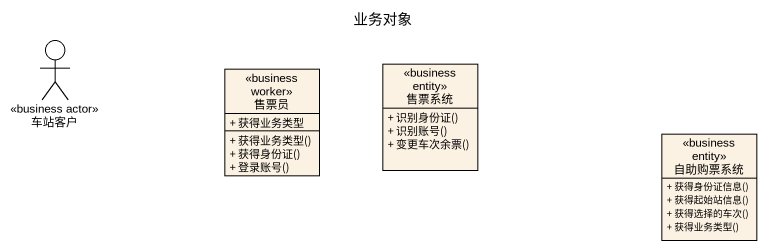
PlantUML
@startuml
title 业务对象
allowmixing
hide circle
hide empty members
skinparam classAttributeIconSize 0
actor 车站客户 <<business actor>>
class 售票系统 <<business entity>> {
  + 识别身份证()
  + 识别账号()
  + 变更车次余票()
}
class 售票员 <<business worker>> {
  + 获得业务类型
  + 获得业务类型()
  + 获得身份证()
  + 登录账号()
}
class 自助购票系统 <<business entity>> {
  + 获得身份证信息()
  + 获得起始站信息()
  + 获得选择的车次()
  + 获得业务类型()
}
@enduml
